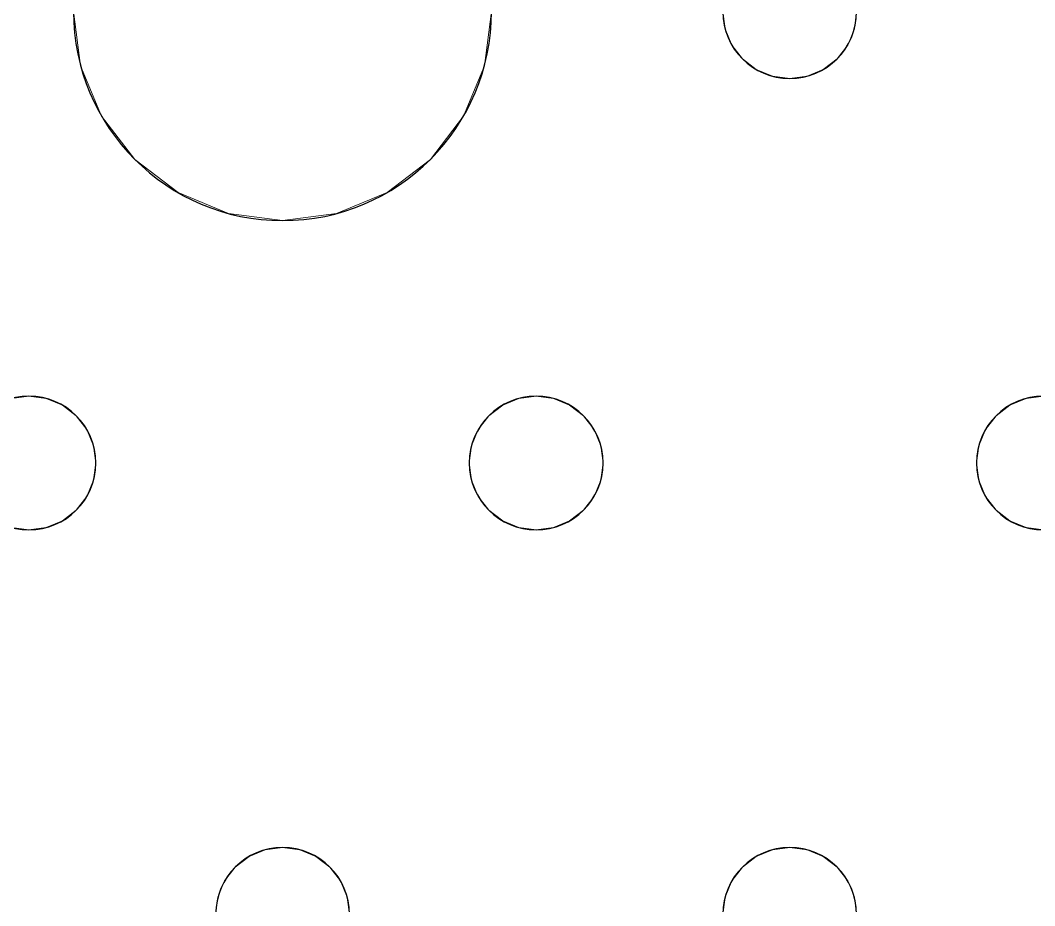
# Model space of a CAD drawing. Header units: millimetres. Extents: x -1 to 1601, y -701 to 1.
# Drawn here: x 1168.6 to 1229.3, y -286.5 to -233.5 of the extents above; entities that cross this region are included whole.
import ezdxf

# ---------------------------------------------------------------- set-up
doc = ezdxf.new("R2010")
doc.units = ezdxf.units.MM
doc.layers.add('IQ_200_3D', color=1, linetype='Continuous')
doc.layers.add('IQ_204_2D', color=7, linetype='Continuous')

msp = doc.modelspace()

# ---------------------------------------------------------------- linework, layer by layer
at = {"layer": 'IQ_200_3D', "lineweight": 18}
for points, invisible_edges in [([(122.762, -68.034, 850), (1477.238, -68.034, 850), (1477.238, -397.966, 850), (122.762, -397.966, 850)], 10), ([(122.762, -68.034, 860), (122.762, -397.966, 860), (1477.238, -397.966, 860), (1477.238, -68.034, 860)], 5), ([(1157.815, -234.035, 888), (1157.951, -233, 888), (1171.784, -233, 888), (1172.21, -236.235, 888)], 10), ([(1157.815, -234.035, 890), (1172.21, -236.235, 890), (1171.784, -233, 890), (1157.951, -233, 890)], 5), ([(1171.784, -233, 890), (1172.21, -236.235, 890), (1172.21, -236.235, 888), (1171.784, -233, 888)], 2), ([(1196.358, -236.235, 890), (1196.784, -233, 890), (1196.784, -233, 888), (1196.358, -236.235, 888)], 8), ([(1196.784, -233, 888), (1210.618, -233, 888), (1210.754, -234.035, 888), (1196.358, -236.235, 888)], 5), ([(1210.754, -234.035, 890), (1210.618, -233, 890), (1196.784, -233, 890), (1196.358, -236.235, 890)], 10), ([(1210.618, -233, 890), (1210.754, -234.035, 890), (1210.754, -234.035, 888), (1210.618, -233, 888)], 2), ([(1218.481, -234.035, 890), (1218.618, -233, 890), (1218.618, -233, 888), (1218.481, -234.035, 888)], 8), ([(1218.618, -233, 888), (1240.951, -233, 888), (1241.087, -234.035, 888), (1218.481, -234.035, 888)], 5), ([(1241.087, -234.035, 890), (1240.951, -233, 890), (1218.618, -233, 890), (1218.481, -234.035, 890)], 10), ([(1172.21, -236.235, 888), (1157.415, -235, 888), (1157.815, -234.035, 888)], 13), ([(1157.415, -235, 890), (1172.21, -236.235, 890), (1157.815, -234.035, 890)], 3), ([(1196.358, -236.235, 888), (1210.754, -234.035, 888), (1211.153, -235, 888)], 13), ([(1210.754, -234.035, 890), (1196.358, -236.235, 890), (1211.153, -235, 890)], 3), ([(1210.754, -234.035, 890), (1211.153, -235, 890), (1211.153, -235, 888), (1210.754, -234.035, 888)], 10), ([(1218.082, -235, 890), (1218.481, -234.035, 890), (1218.481, -234.035, 888), (1218.082, -235, 888)], 10), ([(1241.487, -235, 888), (1218.082, -235, 888), (1218.481, -234.035, 888), (1241.087, -234.035, 888)], 5), ([(1241.487, -235, 890), (1241.087, -234.035, 890), (1218.481, -234.035, 890), (1218.082, -235, 890)], 10), ([(1156.779, -235.828, 888), (1157.415, -235, 888), (1172.21, -236.235, 888), (1173.459, -239.25, 888)], 10), ([(1156.779, -235.828, 890), (1173.459, -239.25, 890), (1172.21, -236.235, 890), (1157.415, -235, 890)], 5), ([(1196.358, -236.235, 888), (1211.153, -235, 888), (1211.789, -235.828, 888), (1195.11, -239.25, 888)], 5), ([(1211.789, -235.828, 890), (1211.153, -235, 890), (1196.358, -236.235, 890), (1195.11, -239.25, 890)], 10), ([(1211.153, -235, 890), (1211.789, -235.828, 890), (1211.789, -235.828, 888), (1211.153, -235, 888)], 10), ([(1217.446, -235.828, 890), (1218.082, -235, 890), (1218.082, -235, 888), (1217.446, -235.828, 888)], 10), ([(1218.082, -235, 888), (1241.487, -235, 888), (1229.784, -256, 888), (1217.446, -235.828, 888)], 7), ([(1218.082, -235, 890), (1217.446, -235.828, 890), (1229.784, -256, 890)], 14), ([(1229.784, -256, 890), (1242.122, -235.828, 890), (1241.487, -235, 890), (1218.082, -235, 890)], 13), ([(1156.779, -235.828, 888), (1173.459, -239.25, 888), (1168.082, -256.136, 888), (1155.951, -236.464, 888)], 7), ([(1168.082, -256.136, 890), (1175.445, -241.839, 890), (1173.459, -239.25, 890), (1156.779, -235.828, 890)], 13), ([(1200.486, -256.136, 888), (1193.123, -241.839, 888), (1195.11, -239.25, 888), (1211.789, -235.828, 888)], 13), ([(1211.789, -235.828, 890), (1195.11, -239.25, 890), (1200.486, -256.136, 890), (1212.618, -236.464, 890)], 7), ([(1200.486, -256.136, 888), (1211.789, -235.828, 888), (1212.618, -236.464, 888), (1201.451, -256.536, 888)], 5), ([(1211.789, -235.828, 890), (1212.618, -236.464, 890), (1212.618, -236.464, 888), (1211.789, -235.828, 888)], 10), ([(1216.618, -236.464, 890), (1217.446, -235.828, 890), (1217.446, -235.828, 888), (1216.618, -236.464, 888)], 10), ([(1228.749, -256.136, 888), (1216.618, -236.464, 888), (1217.446, -235.828, 888), (1229.784, -256, 888)], 5), ([(1217.446, -235.828, 890), (1216.618, -236.464, 890), (1228.749, -256.136, 890), (1229.784, -256, 890)], 10), ([(1172.21, -236.235, 890), (1173.459, -239.25, 890), (1173.459, -239.25, 888), (1172.21, -236.235, 888)], 10), ([(1195.11, -239.25, 890), (1196.358, -236.235, 890), (1196.358, -236.235, 888), (1195.11, -239.25, 888)], 10), ([(1201.451, -256.536, 890), (1213.582, -236.864, 890), (1212.618, -236.464, 890), (1200.486, -256.136, 890)], 5), ([(1213.582, -236.864, 888), (1202.279, -257.172, 888), (1201.451, -256.536, 888), (1212.618, -236.464, 888)], 5), ([(1212.618, -236.464, 890), (1213.582, -236.864, 890), (1213.582, -236.864, 888), (1212.618, -236.464, 888)], 10), ([(1215.653, -236.864, 890), (1216.618, -236.464, 890), (1216.618, -236.464, 888), (1215.653, -236.864, 888)], 10), ([(1227.784, -256.536, 888), (1215.653, -236.864, 888), (1216.618, -236.464, 888), (1228.749, -256.136, 888)], 5), ([(1216.618, -236.464, 890), (1215.653, -236.864, 890), (1227.784, -256.536, 890), (1228.749, -256.136, 890)], 10), ([(1213.582, -236.864, 890), (1201.451, -256.536, 890), (1202.279, -257.172, 890)], 13), ([(1202.279, -257.172, 888), (1213.582, -236.864, 888), (1214.618, -237, 888)], 13), ([(1202.279, -257.172, 890), (1202.915, -258, 890), (1214.618, -237, 890), (1213.582, -236.864, 890)], 10), ([(1202.915, -258, 888), (1202.279, -257.172, 888), (1214.618, -237, 888), (1226.32, -258, 888)], 14), ([(1226.32, -258, 890), (1226.956, -257.172, 890), (1214.618, -237, 890), (1202.915, -258, 890)], 14), ([(1214.618, -237, 888), (1213.582, -236.864, 888), (1213.582, -236.864, 890), (1214.618, -237, 890)], 10), ([(1215.653, -236.864, 888), (1214.618, -237, 888), (1214.618, -237, 890), (1215.653, -236.864, 890)], 10), ([(1226.956, -257.172, 888), (1214.618, -237, 888), (1215.653, -236.864, 888), (1227.784, -256.536, 888)], 5), ([(1215.653, -236.864, 890), (1214.618, -237, 890), (1226.956, -257.172, 890), (1227.784, -256.536, 890)], 10), ([(1226.956, -257.172, 888), (1226.32, -258, 888), (1214.618, -237, 888)], 14), ([(1175.445, -241.839, 888), (1169.118, -256, 888), (1168.082, -256.136, 888), (1173.459, -239.25, 888)], 5), ([(1173.459, -239.25, 890), (1175.445, -241.839, 890), (1175.445, -241.839, 888), (1173.459, -239.25, 888)], 10), ([(1193.123, -241.839, 890), (1195.11, -239.25, 890), (1195.11, -239.25, 888), (1193.123, -241.839, 888)], 10), ([(1193.123, -241.839, 890), (1199.451, -256, 890), (1200.486, -256.136, 890), (1195.11, -239.25, 890)], 5), ([(1175.445, -241.839, 890), (1168.082, -256.136, 890), (1169.118, -256, 890)], 13), ([(1175.445, -241.839, 888), (1170.153, -256.136, 888), (1169.118, -256, 888)], 13), ([(1170.153, -256.136, 890), (1175.445, -241.839, 890), (1169.118, -256, 890)], 3), ([(1178.034, -243.825, 888), (1171.118, -256.536, 888), (1170.153, -256.136, 888), (1175.445, -241.839, 888)], 5), ([(1178.034, -243.825, 890), (1175.445, -241.839, 890), (1170.153, -256.136, 890), (1171.118, -256.536, 890)], 10), ([(1175.445, -241.839, 890), (1178.034, -243.825, 890), (1178.034, -243.825, 888), (1175.445, -241.839, 888)], 10), ([(1190.534, -243.825, 890), (1193.123, -241.839, 890), (1193.123, -241.839, 888), (1190.534, -243.825, 888)], 10), ([(1190.534, -243.825, 888), (1193.123, -241.839, 888), (1198.416, -256.136, 888), (1197.451, -256.536, 888)], 10), ([(1198.416, -256.136, 890), (1199.451, -256, 890), (1193.123, -241.839, 890), (1190.534, -243.825, 890)], 10), ([(1199.451, -256, 888), (1193.123, -241.839, 888), (1200.486, -256.136, 888)], 3), ([(1193.123, -241.839, 888), (1199.451, -256, 888), (1198.416, -256.136, 888)], 13), ([(1178.034, -243.825, 888), (1181.049, -245.074, 888), (1171.946, -257.172, 888), (1171.118, -256.536, 888)], 10), ([(1171.946, -257.172, 890), (1181.049, -245.074, 890), (1178.034, -243.825, 890), (1171.118, -256.536, 890)], 5), ([(1178.034, -243.825, 890), (1181.049, -245.074, 890), (1181.049, -245.074, 888), (1178.034, -243.825, 888)], 10), ([(1187.52, -245.074, 890), (1190.534, -243.825, 890), (1190.534, -243.825, 888), (1187.52, -245.074, 888)], 10), ([(1196.622, -257.172, 888), (1187.52, -245.074, 888), (1190.534, -243.825, 888), (1197.451, -256.536, 888)], 5), ([(1196.622, -257.172, 890), (1197.451, -256.536, 890), (1190.534, -243.825, 890), (1187.52, -245.074, 890)], 10), ([(1190.534, -243.825, 890), (1197.451, -256.536, 890), (1198.416, -256.136, 890)], 13), ([(1172.582, -258, 888), (1171.946, -257.172, 888), (1181.049, -245.074, 888), (1184.284, -245.5, 888)], 10), ([(1172.582, -258, 890), (1184.284, -245.5, 890), (1181.049, -245.074, 890), (1171.946, -257.172, 890)], 5), ([(1184.284, -245.5, 888), (1181.049, -245.074, 888), (1181.049, -245.074, 890), (1184.284, -245.5, 890)], 10), ([(1187.52, -245.074, 888), (1184.284, -245.5, 888), (1184.284, -245.5, 890), (1187.52, -245.074, 890)], 10), ([(1195.987, -258, 888), (1184.284, -245.5, 888), (1187.52, -245.074, 888), (1196.622, -257.172, 888)], 5), ([(1187.52, -245.074, 890), (1184.284, -245.5, 890), (1195.987, -258, 890), (1196.622, -257.172, 890)], 10), ([(1172.981, -258.965, 888), (1172.582, -258, 888), (1184.284, -245.5, 888), (1195.587, -258.965, 888)], 14), ([(1172.582, -258, 890), (1172.981, -258.965, 890), (1184.284, -245.5, 890)], 14), ([(1195.587, -258.965, 890), (1195.987, -258, 890), (1184.284, -245.5, 890), (1172.981, -258.965, 890)], 14), ([(1195.587, -258.965, 888), (1184.284, -245.5, 888), (1195.987, -258, 888)], 3), ([(1168.082, -256.136, 888), (1169.118, -256, 888), (1169.118, -256, 890), (1168.082, -256.136, 890)], 10), ([(1169.118, -256, 888), (1170.153, -256.136, 888), (1170.153, -256.136, 890), (1169.118, -256, 890)], 10), ([(1198.416, -256.136, 888), (1199.451, -256, 888), (1199.451, -256, 890), (1198.416, -256.136, 890)], 10), ([(1199.451, -256, 888), (1200.486, -256.136, 888), (1200.486, -256.136, 890), (1199.451, -256, 890)], 10), ([(1228.749, -256.136, 888), (1229.784, -256, 888), (1229.784, -256, 890), (1228.749, -256.136, 890)], 10), ([(1171.118, -256.536, 890), (1170.153, -256.136, 890), (1170.153, -256.136, 888), (1171.118, -256.536, 888)], 10), ([(1171.946, -257.172, 890), (1171.118, -256.536, 890), (1171.118, -256.536, 888), (1171.946, -257.172, 888)], 10), ([(1197.451, -256.536, 890), (1196.622, -257.172, 890), (1196.622, -257.172, 888), (1197.451, -256.536, 888)], 10), ([(1198.416, -256.136, 890), (1197.451, -256.536, 890), (1197.451, -256.536, 888), (1198.416, -256.136, 888)], 10), ([(1201.451, -256.536, 890), (1200.486, -256.136, 890), (1200.486, -256.136, 888), (1201.451, -256.536, 888)], 10), ([(1202.279, -257.172, 890), (1201.451, -256.536, 890), (1201.451, -256.536, 888), (1202.279, -257.172, 888)], 10), ([(1227.784, -256.536, 890), (1226.956, -257.172, 890), (1226.956, -257.172, 888), (1227.784, -256.536, 888)], 10), ([(1228.749, -256.136, 890), (1227.784, -256.536, 890), (1227.784, -256.536, 888), (1228.749, -256.136, 888)], 10), ([(1172.582, -258, 890), (1171.946, -257.172, 890), (1171.946, -257.172, 888), (1172.582, -258, 888)], 10), ([(1196.622, -257.172, 890), (1195.987, -258, 890), (1195.987, -258, 888), (1196.622, -257.172, 888)], 10), ([(1202.915, -258, 890), (1202.279, -257.172, 890), (1202.279, -257.172, 888), (1202.915, -258, 888)], 10), ([(1226.956, -257.172, 890), (1226.32, -258, 890), (1226.32, -258, 888), (1226.956, -257.172, 888)], 10), ([(1172.981, -258.965, 890), (1172.582, -258, 890), (1172.582, -258, 888), (1172.981, -258.965, 888)], 10), ([(1195.987, -258, 890), (1195.587, -258.965, 890), (1195.587, -258.965, 888), (1195.987, -258, 888)], 10), ([(1203.315, -258.965, 890), (1202.915, -258, 890), (1202.915, -258, 888), (1203.315, -258.965, 888)], 10), ([(1203.315, -258.965, 888), (1202.915, -258, 888), (1226.32, -258, 888), (1225.921, -258.965, 888)], 10), ([(1203.315, -258.965, 890), (1225.921, -258.965, 890), (1226.32, -258, 890), (1202.915, -258, 890)], 5), ([(1226.32, -258, 890), (1225.921, -258.965, 890), (1225.921, -258.965, 888), (1226.32, -258, 888)], 10), ([(1173.118, -260, 890), (1172.981, -258.965, 890), (1172.981, -258.965, 888), (1173.118, -260, 888)], 2), ([(1173.118, -260, 888), (1172.981, -258.965, 888), (1195.587, -258.965, 888), (1195.451, -260, 888)], 10), ([(1173.118, -260, 890), (1195.451, -260, 890), (1195.587, -258.965, 890), (1172.981, -258.965, 890)], 5), ([(1195.587, -258.965, 890), (1195.451, -260, 890), (1195.451, -260, 888), (1195.587, -258.965, 888)], 8), ([(1203.451, -260, 890), (1203.315, -258.965, 890), (1203.315, -258.965, 888), (1203.451, -260, 888)], 2), ([(1225.921, -258.965, 888), (1203.451, -260, 888), (1203.315, -258.965, 888)], 13), ([(1225.784, -260, 888), (1203.315, -261.035, 888), (1203.451, -260, 888), (1225.921, -258.965, 888)], 5), ([(1203.451, -260, 890), (1225.784, -260, 890), (1225.921, -258.965, 890), (1203.315, -258.965, 890)], 5), ([(1225.921, -258.965, 890), (1225.784, -260, 890), (1225.784, -260, 888), (1225.921, -258.965, 888)], 8), ([(1172.981, -261.035, 890), (1172.582, -262, 890), (1195.587, -261.035, 890), (1195.451, -260, 890)], 10), ([(1172.981, -261.035, 890), (1173.118, -260, 890), (1173.118, -260, 888), (1172.981, -261.035, 888)], 8), ([(1195.451, -260, 888), (1195.587, -261.035, 888), (1172.981, -261.035, 888), (1173.118, -260, 888)], 10), ([(1195.451, -260, 890), (1173.118, -260, 890), (1172.981, -261.035, 890)], 13), ([(1195.451, -260, 890), (1195.587, -261.035, 890), (1195.587, -261.035, 888), (1195.451, -260, 888)], 2), ([(1203.315, -261.035, 890), (1203.451, -260, 890), (1203.451, -260, 888), (1203.315, -261.035, 888)], 8), ([(1225.921, -261.035, 888), (1203.315, -261.035, 888), (1225.784, -260, 888)], 3), ([(1203.315, -261.035, 890), (1225.921, -261.035, 890), (1225.784, -260, 890), (1203.451, -260, 890)], 5), ([(1225.784, -260, 890), (1225.921, -261.035, 890), (1225.921, -261.035, 888), (1225.784, -260, 888)], 2), ([(1172.582, -262, 890), (1172.981, -261.035, 890), (1172.981, -261.035, 888), (1172.582, -262, 888)], 10), ([(1172.582, -262, 888), (1172.981, -261.035, 888), (1195.587, -261.035, 888), (1195.987, -262, 888)], 10), ([(1195.987, -262, 890), (1195.587, -261.035, 890), (1172.582, -262, 890), (1184.284, -283, 890)], 14), ([(1195.587, -261.035, 890), (1195.987, -262, 890), (1195.987, -262, 888), (1195.587, -261.035, 888)], 10), ([(1202.915, -262, 890), (1203.315, -261.035, 890), (1203.315, -261.035, 888), (1202.915, -262, 888)], 10), ([(1202.915, -262, 888), (1203.315, -261.035, 888), (1225.921, -261.035, 888), (1226.32, -262, 888)], 10), ([(1226.32, -262, 890), (1225.921, -261.035, 890), (1202.915, -262, 890), (1214.618, -283, 890)], 14), ([(1202.915, -262, 890), (1225.921, -261.035, 890), (1203.315, -261.035, 890)], 3), ([(1225.921, -261.035, 890), (1226.32, -262, 890), (1226.32, -262, 888), (1225.921, -261.035, 888)], 10), ([(1171.946, -262.828, 890), (1172.582, -262, 890), (1172.582, -262, 888), (1171.946, -262.828, 888)], 10), ([(1184.284, -283, 888), (1171.946, -262.828, 888), (1172.582, -262, 888), (1195.987, -262, 888)], 13), ([(1184.284, -283, 890), (1172.582, -262, 890), (1171.946, -262.828, 890), (1183.249, -283.136, 890)], 5), ([(1184.284, -283, 888), (1195.987, -262, 888), (1196.622, -262.828, 888), (1185.32, -283.136, 888)], 5), ([(1196.622, -262.828, 890), (1195.987, -262, 890), (1184.284, -283, 890), (1185.32, -283.136, 890)], 10), ([(1195.987, -262, 890), (1196.622, -262.828, 890), (1196.622, -262.828, 888), (1195.987, -262, 888)], 10), ([(1202.279, -262.828, 890), (1202.915, -262, 890), (1202.915, -262, 888), (1202.279, -262.828, 888)], 10), ([(1214.618, -283, 888), (1202.279, -262.828, 888), (1202.915, -262, 888), (1226.32, -262, 888)], 13), ([(1214.618, -283, 890), (1202.915, -262, 890), (1202.279, -262.828, 890), (1213.582, -283.136, 890)], 5), ([(1214.618, -283, 888), (1226.32, -262, 888), (1226.956, -262.828, 888), (1215.653, -283.136, 888)], 5), ([(1226.956, -262.828, 890), (1226.32, -262, 890), (1214.618, -283, 890), (1215.653, -283.136, 890)], 10), ([(1226.32, -262, 890), (1226.956, -262.828, 890), (1226.956, -262.828, 888), (1226.32, -262, 888)], 10), ([(1171.118, -263.464, 890), (1171.946, -262.828, 890), (1171.946, -262.828, 888), (1171.118, -263.464, 888)], 10), ([(1171.118, -263.464, 888), (1171.946, -262.828, 888), (1183.249, -283.136, 888), (1182.284, -283.536, 888)], 10), ([(1183.249, -283.136, 890), (1171.946, -262.828, 890), (1171.118, -263.464, 890), (1182.284, -283.536, 890)], 5), ([(1171.946, -262.828, 888), (1184.284, -283, 888), (1183.249, -283.136, 888)], 13), ([(1185.32, -283.136, 888), (1196.622, -262.828, 888), (1197.451, -263.464, 888), (1186.284, -283.536, 888)], 5), ([(1197.451, -263.464, 890), (1196.622, -262.828, 890), (1185.32, -283.136, 890), (1186.284, -283.536, 890)], 10), ([(1196.622, -262.828, 890), (1197.451, -263.464, 890), (1197.451, -263.464, 888), (1196.622, -262.828, 888)], 10), ([(1201.451, -263.464, 890), (1202.279, -262.828, 890), (1202.279, -262.828, 888), (1201.451, -263.464, 888)], 10), ([(1201.451, -263.464, 888), (1202.279, -262.828, 888), (1213.582, -283.136, 888), (1212.618, -283.536, 888)], 10), ([(1213.582, -283.136, 890), (1202.279, -262.828, 890), (1201.451, -263.464, 890), (1212.618, -283.536, 890)], 5), ([(1202.279, -262.828, 888), (1214.618, -283, 888), (1213.582, -283.136, 888)], 13), ([(1215.653, -283.136, 888), (1226.956, -262.828, 888), (1227.784, -263.464, 888), (1216.618, -283.536, 888)], 5), ([(1227.784, -263.464, 890), (1226.956, -262.828, 890), (1215.653, -283.136, 890), (1216.618, -283.536, 890)], 10), ([(1226.956, -262.828, 890), (1227.784, -263.464, 890), (1227.784, -263.464, 888), (1226.956, -262.828, 888)], 10), ([(1156.779, -284.172, 888), (1155.951, -283.536, 888), (1168.082, -263.864, 888), (1169.118, -264, 888)], 10), ([(1156.779, -284.172, 890), (1157.415, -285, 890), (1169.118, -264, 890), (1168.082, -263.864, 890)], 10), ([(1169.118, -264, 888), (1168.082, -263.864, 888), (1168.082, -263.864, 890), (1169.118, -264, 890)], 10), ([(1170.153, -263.864, 888), (1169.118, -264, 888), (1169.118, -264, 890), (1170.153, -263.864, 890)], 10), ([(1169.118, -264, 888), (1170.153, -263.864, 888), (1181.456, -284.172, 888), (1180.82, -285, 888)], 10), ([(1181.456, -284.172, 890), (1182.284, -283.536, 890), (1170.153, -263.864, 890), (1169.118, -264, 890)], 10), ([(1170.153, -263.864, 890), (1171.118, -263.464, 890), (1171.118, -263.464, 888), (1170.153, -263.864, 888)], 10), ([(1170.153, -263.864, 888), (1171.118, -263.464, 888), (1182.284, -283.536, 888), (1181.456, -284.172, 888)], 10), ([(1171.118, -263.464, 890), (1170.153, -263.864, 890), (1182.284, -283.536, 890)], 14), ([(1186.284, -283.536, 888), (1197.451, -263.464, 888), (1198.416, -263.864, 888), (1187.113, -284.172, 888)], 5), ([(1198.416, -263.864, 890), (1197.451, -263.464, 890), (1186.284, -283.536, 890), (1187.113, -284.172, 890)], 10), ([(1187.113, -284.172, 888), (1198.416, -263.864, 888), (1199.451, -264, 888)], 13), ([(1187.113, -284.172, 890), (1187.748, -285, 890), (1199.451, -264, 890), (1198.416, -263.864, 890)], 10), ([(1197.451, -263.464, 890), (1198.416, -263.864, 890), (1198.416, -263.864, 888), (1197.451, -263.464, 888)], 10), ([(1199.451, -264, 888), (1198.416, -263.864, 888), (1198.416, -263.864, 890), (1199.451, -264, 890)], 10), ([(1200.486, -263.864, 888), (1199.451, -264, 888), (1199.451, -264, 890), (1200.486, -263.864, 890)], 10), ([(1211.789, -284.172, 888), (1199.451, -264, 888), (1200.486, -263.864, 888), (1212.618, -283.536, 888)], 5), ([(1200.486, -263.864, 890), (1199.451, -264, 890), (1211.789, -284.172, 890)], 14), ([(1200.486, -263.864, 890), (1201.451, -263.464, 890), (1201.451, -263.464, 888), (1200.486, -263.864, 888)], 10), ([(1212.618, -283.536, 888), (1200.486, -263.864, 888), (1201.451, -263.464, 888)], 13), ([(1212.618, -283.536, 890), (1201.451, -263.464, 890), (1200.486, -263.864, 890), (1211.789, -284.172, 890)], 5), ([(1216.618, -283.536, 888), (1227.784, -263.464, 888), (1228.749, -263.864, 888), (1217.446, -284.172, 888)], 5), ([(1216.618, -283.536, 890), (1228.749, -263.864, 890), (1227.784, -263.464, 890)], 13), ([(1217.446, -284.172, 890), (1229.784, -264, 890), (1228.749, -263.864, 890), (1216.618, -283.536, 890)], 5), ([(1217.446, -284.172, 888), (1228.749, -263.864, 888), (1229.784, -264, 888), (1218.082, -285, 888)], 5), ([(1227.784, -263.464, 890), (1228.749, -263.864, 890), (1228.749, -263.864, 888), (1227.784, -263.464, 888)], 10), ([(1229.784, -264, 888), (1228.749, -263.864, 888), (1228.749, -263.864, 890), (1229.784, -264, 890)], 10), ([(1157.415, -285, 888), (1156.779, -284.172, 888), (1169.118, -264, 888), (1180.82, -285, 888)], 14), ([(1157.415, -285, 890), (1157.815, -285.965, 890), (1180.82, -285, 890), (1169.118, -264, 890)], 14), ([(1180.82, -285, 890), (1181.456, -284.172, 890), (1169.118, -264, 890)], 14), ([(1199.451, -264, 888), (1211.153, -285, 888), (1187.748, -285, 888), (1187.113, -284.172, 888)], 11), ([(1211.153, -285, 890), (1211.789, -284.172, 890), (1199.451, -264, 890), (1187.748, -285, 890)], 14), ([(1211.153, -285, 888), (1199.451, -264, 888), (1211.789, -284.172, 888)], 3), ([(1218.082, -285, 890), (1229.784, -264, 890), (1217.446, -284.172, 890)], 3), ([(1218.082, -285, 888), (1229.784, -264, 888), (1241.487, -285, 888), (1218.481, -285.965, 888)], 7), ([(1241.487, -285, 890), (1242.122, -284.172, 890), (1229.784, -264, 890), (1218.082, -285, 890)], 14), ([(1183.249, -283.136, 890), (1182.284, -283.536, 890), (1182.284, -283.536, 888), (1183.249, -283.136, 888)], 10), ([(1183.249, -283.136, 888), (1184.284, -283, 888), (1184.284, -283, 890), (1183.249, -283.136, 890)], 10), ([(1184.284, -283, 888), (1185.32, -283.136, 888), (1185.32, -283.136, 890), (1184.284, -283, 890)], 10), ([(1186.284, -283.536, 890), (1185.32, -283.136, 890), (1185.32, -283.136, 888), (1186.284, -283.536, 888)], 10), ([(1213.582, -283.136, 890), (1212.618, -283.536, 890), (1212.618, -283.536, 888), (1213.582, -283.136, 888)], 10), ([(1213.582, -283.136, 888), (1214.618, -283, 888), (1214.618, -283, 890), (1213.582, -283.136, 890)], 10), ([(1214.618, -283, 888), (1215.653, -283.136, 888), (1215.653, -283.136, 890), (1214.618, -283, 890)], 10), ([(1216.618, -283.536, 890), (1215.653, -283.136, 890), (1215.653, -283.136, 888), (1216.618, -283.536, 888)], 10), ([(1182.284, -283.536, 890), (1181.456, -284.172, 890), (1181.456, -284.172, 888), (1182.284, -283.536, 888)], 10), ([(1187.113, -284.172, 890), (1186.284, -283.536, 890), (1186.284, -283.536, 888), (1187.113, -284.172, 888)], 10), ([(1212.618, -283.536, 890), (1211.789, -284.172, 890), (1211.789, -284.172, 888), (1212.618, -283.536, 888)], 10), ([(1217.446, -284.172, 890), (1216.618, -283.536, 890), (1216.618, -283.536, 888), (1217.446, -284.172, 888)], 10), ([(1181.456, -284.172, 890), (1180.82, -285, 890), (1180.82, -285, 888), (1181.456, -284.172, 888)], 10), ([(1187.748, -285, 890), (1187.113, -284.172, 890), (1187.113, -284.172, 888), (1187.748, -285, 888)], 10), ([(1211.789, -284.172, 890), (1211.153, -285, 890), (1211.153, -285, 888), (1211.789, -284.172, 888)], 10), ([(1218.082, -285, 890), (1217.446, -284.172, 890), (1217.446, -284.172, 888), (1218.082, -285, 888)], 10), ([(1157.815, -285.965, 888), (1157.415, -285, 888), (1180.82, -285, 888), (1180.421, -285.965, 888)], 10), ([(1180.421, -285.965, 890), (1180.82, -285, 890), (1157.815, -285.965, 890), (1157.951, -287, 890)], 10), ([(1180.82, -285, 890), (1180.421, -285.965, 890), (1180.421, -285.965, 888), (1180.82, -285, 888)], 10), ([(1188.148, -285.965, 890), (1187.748, -285, 890), (1187.748, -285, 888), (1188.148, -285.965, 888)], 10), ([(1211.153, -285, 888), (1210.754, -285.965, 888), (1188.148, -285.965, 888), (1187.748, -285, 888)], 10), ([(1188.148, -285.965, 890), (1211.153, -285, 890), (1187.748, -285, 890)], 3), ([(1210.754, -285.965, 890), (1211.153, -285, 890), (1188.148, -285.965, 890), (1188.284, -287, 890)], 10), ([(1211.153, -285, 890), (1210.754, -285.965, 890), (1210.754, -285.965, 888), (1211.153, -285, 888)], 10), ([(1218.481, -285.965, 890), (1218.082, -285, 890), (1218.082, -285, 888), (1218.481, -285.965, 888)], 10), ([(1218.481, -285.965, 890), (1241.087, -285.965, 890), (1241.487, -285, 890), (1218.082, -285, 890)], 5), ([(1241.487, -285, 888), (1241.087, -285.965, 888), (1218.481, -285.965, 888)], 14), ([(1157.951, -287, 888), (1157.815, -285.965, 888), (1180.421, -285.965, 888), (1180.284, -287, 888)], 10), ([(1180.284, -287, 890), (1180.421, -285.965, 890), (1157.951, -287, 890), (1157.815, -288.035, 890)], 10), ([(1180.421, -285.965, 890), (1180.284, -287, 890), (1180.284, -287, 888), (1180.421, -285.965, 888)], 8), ([(1188.284, -287, 890), (1188.148, -285.965, 890), (1188.148, -285.965, 888), (1188.284, -287, 888)], 2), ([(1188.284, -287, 888), (1188.148, -285.965, 888), (1210.754, -285.965, 888), (1210.618, -287, 888)], 10), ([(1210.618, -287, 890), (1210.754, -285.965, 890), (1188.284, -287, 890), (1188.148, -288.035, 890)], 10), ([(1210.754, -285.965, 890), (1210.618, -287, 890), (1210.618, -287, 888), (1210.754, -285.965, 888)], 8), ([(1218.618, -287, 890), (1218.481, -285.965, 890), (1218.481, -285.965, 888), (1218.618, -287, 888)], 2), ([(1218.618, -287, 888), (1218.481, -285.965, 888), (1241.087, -285.965, 888), (1240.951, -287, 888)], 10), ([(1218.618, -287, 890), (1240.951, -287, 890), (1241.087, -285.965, 890), (1218.481, -285.965, 890)], 5)]:
    msp.add_3dface(points, dxfattribs=dict(at, invisible_edges=invisible_edges))
at = {"layer": 'IQ_204_2D'}
for centre, radius, start, end in [((1184.284, -233), 12.5, 180, 360), ((1214.618, -233), 4, 180, 0), ((1169.118, -260), 4, 0, 180), ((1199.451, -260), 4, 0, 180), ((1229.784, -260), 4, 0, 180), ((1169.118, -260), 4, 180, 360), ((1199.451, -260), 4, 180, 0), ((1229.784, -260), 4, 180, 0), ((1184.284, -287), 4, 360, 180), ((1214.618, -287), 4, 0, 180)]:
    msp.add_arc(centre, radius, start, end, dxfattribs=at)

# ---------------------------------------------------------------- meshes
at = {"layer": 'IQ_200_3D', "lineweight": 18}
mesh = msp.add_polyface(dxfattribs=at)
corners = [(1600, 0, 850), (1600, -700, 850), (0, -700, 850), (0, 0, 850), (1210.5, -594, 850), (1211.556, -602.023, 850), (1214.653, -609.5, 850), (1219.58, -615.92, 850), (1226, -620.847, 850), (1233.477, -623.944, 850), (1241.5, -625, 850), (1459.5, -625, 850), (1467.523, -623.944, 850), (1475, -620.847, 850), (1481.42, -615.92, 850), (1486.347, -609.5, 850), (1489.444, -602.023, 850), (1490.5, -594, 850), (1490.5, -476, 850), (1489.444, -467.977, 850), (1486.347, -460.5, 850), (1481.42, -454.08, 850), (1475, -449.153, 850), (1467.523, -446.056, 850), (1459.5, -445, 850), (1241.5, -445, 850), (1233.477, -446.056, 850), (1226, -449.153, 850), (1219.58, -454.08, 850), (1214.653, -460.5, 850), (1211.556, -467.977, 850), (1210.5, -476, 850), (1477.5, -68.034, 850), (122.5, -68.034, 850), (110.412, -69.625, 850), (99.148, -74.291, 850), (89.475, -81.713, 850), (82.053, -91.386, 850), (77.388, -102.65, 850), (75.796, -114.738, 850), (75.796, -351.262, 850), (77.388, -363.35, 850), (82.053, -374.614, 850), (89.475, -384.287, 850), (99.148, -391.709, 850), (110.412, -396.375, 850), (122.5, -397.966, 850), (1477.5, -397.966, 850), (1489.588, -396.375, 850), (1500.852, -391.709, 850), (1510.525, -384.287, 850), (1517.947, -374.614, 850), (1522.612, -363.35, 850), (1524.204, -351.262, 850), (1524.204, -114.738, 850), (1522.612, -102.65, 850), (1517.947, -91.386, 850), (1510.525, -81.713, 850), (1500.852, -74.291, 850), (1489.588, -69.625, 850)]
mesh.append_faces([[corners[k] for k in face] for face in [(37, 3, 36), (35, 3, 34), (4, 46, 31), (31, 46, 30), (55, 0, 54), (16, 1, 15), (14, 1, 13), (21, 49, 20), (11, 1, 10)]], dxfattribs={"vtx0": -1, "vtx1": -1})
mesh.append_faces([[corners[k] for k in face] for face in [(3, 37, 38), (3, 38, 39), (3, 39, 40, 2), (2, 40, 41), (46, 4, 5), (2, 6, 7), (46, 29, 30), (46, 28, 29), (26, 46, 47, 25), (46, 26, 27), (0, 59, 32, 3), (20, 49, 50, 19), (47, 24, 25), (0, 55, 56), (1, 52, 53), (19, 50, 51, 18), (1, 16, 17)]], dxfattribs={"vtx0": -1, "vtx2": -1})
mesh.append_faces([[corners[k] for k in face] for face in [(2, 45, 46, 5), (1, 17, 18, 51)]], dxfattribs={"vtx0": -1, "vtx2": -1, "vtx3": -1})
mesh.append_faces([[corners[k] for k in face] for face in [(41, 42, 2), (35, 36, 3), (33, 34, 3, 32), (43, 44, 2), (44, 45, 2), (42, 43, 2), (5, 6, 2), (27, 28, 46), (7, 8, 2), (8, 9, 2), (58, 59, 0), (56, 57, 0), (57, 58, 0), (51, 52, 1), (23, 24, 47), (11, 12, 1), (12, 13, 1), (14, 15, 1)]], dxfattribs={"vtx1": -1, "vtx2": -1})
mesh.append_faces([[corners[k] for k in face] for face in [(1, 2, 9, 10), (47, 48, 22, 23), (48, 49, 21, 22), (53, 54, 0, 1)]], dxfattribs={"vtx1": -1, "vtx3": -1})
mesh = msp.add_polyface(dxfattribs=at)
corners = [(1600, -700, 900), (1600, -23, 900), (0, -23, 900), (0, -700, 900), (90, -35.113, 900), (1510, -35.113, 900), (1529.382, -37.665, 900), (1547.443, -45.146, 900), (1562.953, -57.047, 900), (1574.854, -72.557, 900), (1582.335, -90.618, 900), (1584.887, -110, 900), (1584.887, -610, 900), (1582.335, -629.382, 900), (1574.854, -647.443, 900), (1562.953, -662.953, 900), (1547.443, -674.854, 900), (1529.382, -682.335, 900), (1510, -684.887, 900), (90, -684.887, 900), (70.618, -682.335, 900), (52.557, -674.854, 900), (37.047, -662.953, 900), (25.146, -647.443, 900), (17.665, -629.382, 900), (15.113, -610, 900), (15.113, -110, 900), (17.665, -90.618, 900), (25.146, -72.557, 900), (37.047, -57.047, 900), (52.557, -45.146, 900), (70.618, -37.665, 900)]
mesh.append_faces([[corners[k] for k in face] for face in [(9, 1, 8), (14, 0, 13), (31, 2, 30), (28, 2, 27), (21, 3, 20), (23, 3, 22)]], dxfattribs={"vtx0": -1, "vtx1": -1})
mesh.append_faces([[corners[k] for k in face] for face in [(1, 9, 10), (1, 11, 12, 0), (0, 14, 15), (0, 18, 19), (2, 28, 29), (3, 23, 24)]], dxfattribs={"vtx0": -1, "vtx2": -1})
mesh.append_faces([[corners[k] for k in face] for face in [(10, 11, 1), (5, 6, 1), (7, 8, 1), (6, 7, 1), (12, 13, 0), (15, 16, 0), (17, 18, 0), (16, 17, 0), (31, 4, 2), (29, 30, 2), (26, 27, 2), (21, 22, 3), (24, 25, 3)]], dxfattribs={"vtx1": -1, "vtx2": -1})
mesh.append_faces([[corners[k] for k in face] for face in [(4, 5, 1, 2), (25, 26, 2, 3), (19, 20, 3, 0)]], dxfattribs={"vtx1": -1, "vtx3": -1})
mesh = msp.add_polyface(dxfattribs=at)
corners = [(1510, -48.392, 890), (90, -48.392, 890), (66.424, -53.082, 890), (46.437, -66.437, 890), (33.082, -86.424, 890), (28.392, -110, 890), (28.392, -610, 890), (33.082, -633.576, 890), (46.437, -653.563, 890), (66.424, -666.918, 890), (90, -671.608, 890), (1510, -671.608, 890), (1533.576, -666.918, 890), (1553.563, -653.563, 890), (1566.918, -633.576, 890), (1571.608, -610, 890), (1571.608, -110, 890), (1566.918, -86.424, 890), (1553.563, -66.437, 890), (1533.576, -53.082, 890), (122.5, -418.034, 890), (1477.5, -418.034, 890), (1489.656, -419.634, 890), (1500.983, -424.326, 890), (1510.71, -431.79, 890), (1518.174, -441.517, 890), (1522.866, -452.844, 890), (1524.466, -465, 890), (1524.466, -605, 890), (1522.866, -617.156, 890), (1518.174, -628.483, 890), (1510.71, -638.21, 890), (1500.983, -645.674, 890), (1489.656, -650.366, 890), (1477.5, -651.966, 890), (122.5, -651.966, 890), (110.344, -650.366, 890), (99.017, -645.674, 890), (89.29, -638.21, 890), (81.826, -628.483, 890), (77.134, -617.156, 890), (75.534, -605, 890), (75.534, -465, 890), (77.134, -452.844, 890), (81.826, -441.517, 890), (89.29, -431.79, 890), (99.017, -424.326, 890), (110.344, -419.634, 890), (122.5, -68.034, 890), (1477.5, -68.034, 890), (1489.588, -69.625, 890), (1500.852, -74.291, 890), (1510.525, -81.713, 890), (1517.947, -91.386, 890), (1522.612, -102.65, 890), (1524.204, -114.738, 890), (1524.204, -351.262, 890), (1522.612, -363.35, 890), (1517.947, -374.614, 890), (1510.525, -384.287, 890), (1500.852, -391.709, 890), (1489.588, -396.375, 890), (1477.5, -397.966, 890), (122.5, -397.966, 890), (110.412, -396.375, 890), (99.148, -391.709, 890), (89.475, -384.287, 890), (82.053, -374.614, 890), (77.388, -363.35, 890), (75.796, -351.262, 890), (75.796, -114.738, 890), (77.388, -102.65, 890), (82.053, -91.386, 890), (89.475, -81.713, 890), (99.148, -74.291, 890), (110.412, -69.625, 890)]
mesh.append_faces([[corners[k] for k in face] for face in [(65, 47, 64), (75, 1, 74), (71, 5, 70), (73, 2, 72)]], dxfattribs={"vtx0": -1, "vtx1": -1})
mesh.append_faces([[corners[k] for k in face] for face in [(15, 28, 29, 14), (11, 32, 33), (16, 55, 56, 15), (54, 17, 18, 53), (53, 18, 19, 52), (52, 19, 0, 51), (0, 50, 51), (10, 37, 38, 9), (64, 47, 20, 63), (8, 39, 40, 7), (39, 8, 9, 38), (69, 42, 43), (1, 75, 48, 0), (3, 71, 72, 2)]], dxfattribs={"vtx0": -1, "vtx2": -1})
mesh.append_faces([[corners[k] for k in face] for face in [(6, 41, 42, 69)]], dxfattribs={"vtx0": -1, "vtx2": -1, "vtx3": -1})
mesh.append_faces([[corners[k] for k in face] for face in [(11, 33, 34, 35), (71, 3, 4, 5)]], dxfattribs={"vtx0": -1, "vtx3": -1})
mesh.append_faces([[corners[k] for k in face] for face in [(49, 50, 0, 48), (36, 37, 10)]], dxfattribs={"vtx1": -1, "vtx2": -1})
mesh.append_faces([[corners[k] for k in face] for face in [(27, 28, 15, 56)]], dxfattribs={"vtx1": -1, "vtx2": -1, "vtx3": -1})
mesh.append_faces([[corners[k] for k in face] for face in [(13, 14, 29, 30), (12, 13, 30, 31), (26, 27, 56, 57), (31, 32, 11, 12), (24, 25, 58, 59), (21, 22, 61, 62), (22, 23, 60, 61), (23, 24, 59, 60), (25, 26, 57, 58), (54, 55, 16, 17), (20, 21, 62, 63), (35, 36, 10, 11), (45, 46, 66, 67), (46, 47, 65, 66), (6, 7, 40, 41), (43, 44, 68, 69), (44, 45, 67, 68), (73, 74, 1, 2), (69, 70, 5, 6)]], dxfattribs={"vtx1": -1, "vtx3": -1})

doc.saveas('drawing.dxf')
